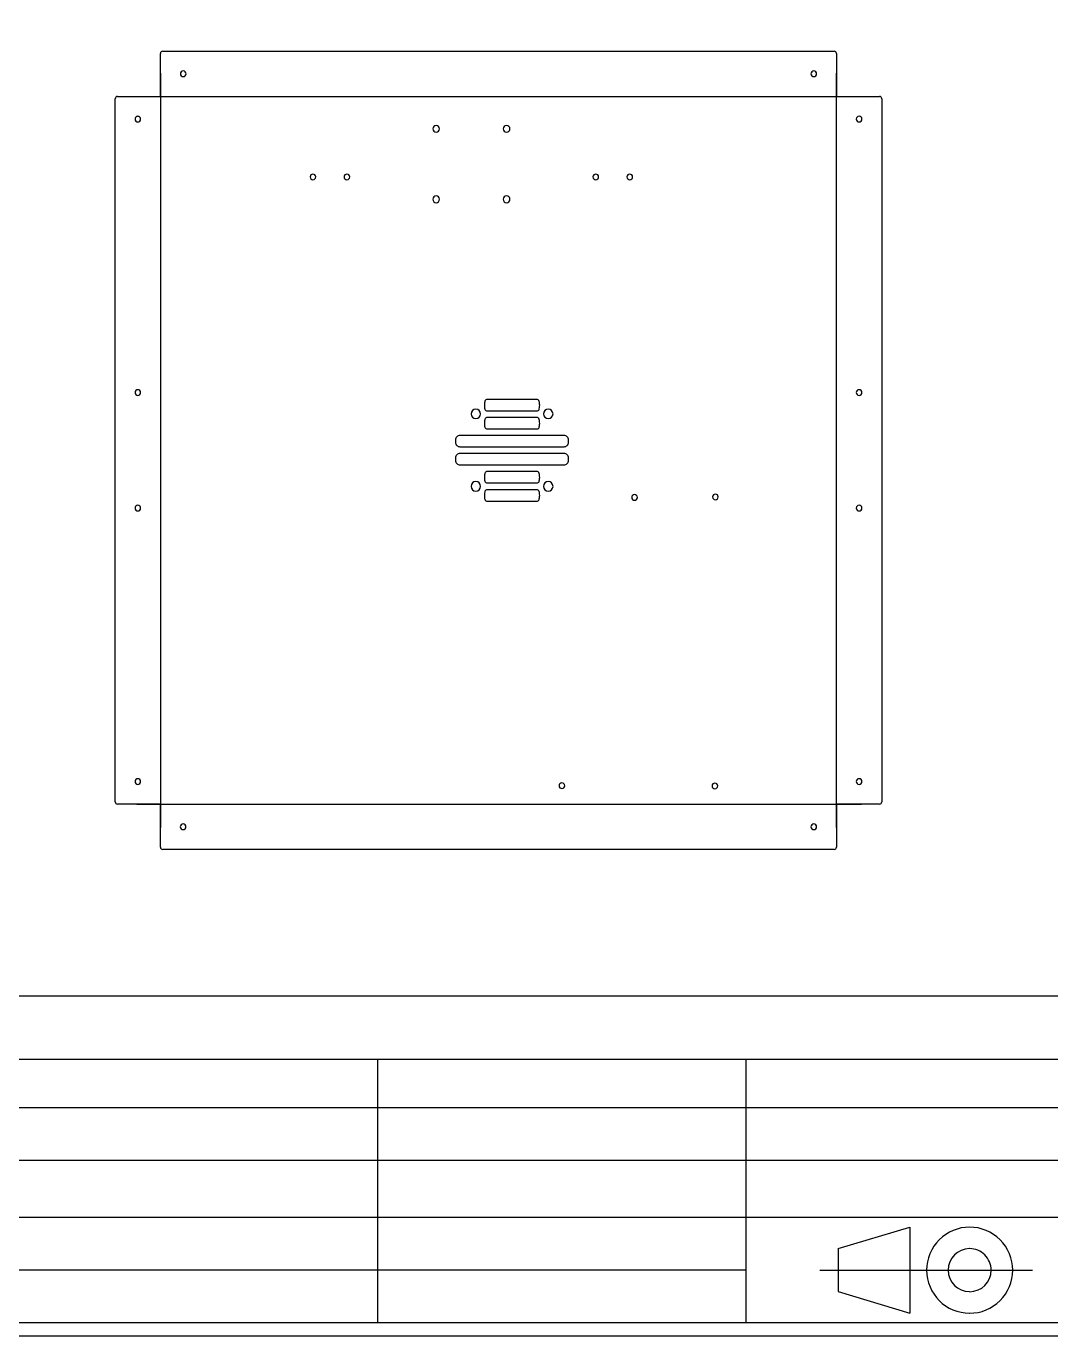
# Model space of a CAD drawing. Extents: x 2855 to 4424, y 0 to 1103.
# Drawn here: x 3612 to 4065, y 0 to 578 of the extents above; entities that cross this region are included whole.
import ezdxf

# ---------------------------------------------------------------- set-up
doc = ezdxf.new("R2010")
doc.units = 0
doc.header["$MEASUREMENT"] = 0
doc.layers.add('LAYER_1', color=18, linetype='CONTINUOUS')
doc.layers.add('PREDEFINITO', color=18, linetype='CONTINUOUS')

msp = doc.modelspace()

# ---------------------------------------------------------------- linework, layer by layer
at = {"layer": 'LAYER_1'}
for p, q in [((3672.21, 567.42), (3968.81, 567.42)), ((3671.21, 547.43), (3671.21, 566.42)), ((3969.81, 566.42), (3969.82, 547.42)), ((3671.21, 557.7), (3671.21, 224.5)), ((3969.81, 224.49), (3969.82, 557.7)), ((3651.21, 235.82), (3651.21, 546.42)), ((3652.21, 547.42), (3671.21, 547.43)), ((3660.71, 547.43), (3980.85, 547.42)), ((3969.82, 547.42), (3988.81, 547.42)), ((3989.81, 546.42), (3989.81, 235.82)), ((3837.72, 413.54), (3815.3, 413.54)), ((3815.3, 408.54), (3837.72, 408.54)), ((3837.72, 405.54), (3815.3, 405.54)), ((3815.3, 400.54), (3837.72, 400.54)), ((3801.51, 395.69), (3801.51, 394.71)), ((3849.5, 397.7), (3803.52, 397.7)), ((3851.51, 394.71), (3851.51, 395.69)), ((3801.51, 387.69), (3801.51, 386.71)), ((3803.52, 392.7), (3849.5, 392.7)), ((3849.5, 389.7), (3803.52, 389.7)), ((3851.51, 386.71), (3851.51, 387.69)), ((3803.52, 384.7), (3849.5, 384.7)), ((3837.72, 381.7), (3815.3, 381.7)), ((3815.3, 376.7), (3837.72, 376.7)), ((3837.72, 373.7), (3815.3, 373.7)), ((3815.3, 368.7), (3837.72, 368.7)), ((3671.21, 234.82), (3652.21, 234.82)), ((3660.7, 234.82), (3980.84, 234.82)), ((3671.21, 215.82), (3671.21, 234.82)), ((3988.81, 234.82), (3969.81, 234.82)), ((3969.81, 234.82), (3969.81, 215.82)), ((3968.81, 214.82), (3672.21, 214.82))]:
    msp.add_line(p, q, dxfattribs=at)
for centre, radius, start, end in [((3672.21, 566.42), 1, 90.00133, 179.99867), ((3968.81, 566.42), 1, 0.00133, 89.99867), ((3681.27, 557.42), 1.25, 359.95416, 179.95416), ((3681.27, 557.42), 1.25, 179.95416, 359.95416), ((3959.81, 557.42), 1.25, 359.95416, 179.95416), ((3959.81, 557.42), 1.25, 179.95416, 359.95416), ((3652.21, 546.42), 1, 90.00133, 179.99867), ((3988.81, 546.42), 1, 0.00133, 89.99867), ((3661.21, 537.42), 1.25, 359.95187, 179.95187), ((3979.81, 537.42), 1.25, 359.95416, 179.95416), ((3661.21, 537.42), 1.25, 179.95187, 359.95187), ((3792.99, 533.1), 1.5, 0, 180), ((3792.99, 533.1), 1.5, 180, 0), ((3824.1, 533.1), 1.5, 0, 180), ((3824.1, 533.1), 1.5, 180, 0), ((3979.81, 537.42), 1.25, 179.95416, 359.95416), ((3738.57, 511.85), 1.25, 89.90965, 179.907), ((3738.57, 511.85), 1.25, 179.90663, 270.00177), ((3738.57, 511.85), 1.25, 270.00002, 89.90831), ((3753.57, 511.85), 1.25, 89.90965, 179.907), ((3753.57, 511.85), 1.25, 179.90663, 270.00177), ((3753.57, 511.85), 1.25, 270.00002, 89.90831), ((3863.51, 511.85), 1.25, 89.90965, 179.907), ((3863.51, 511.85), 1.25, 179.90663, 270.00177), ((3863.51, 511.85), 1.25, 270.00002, 89.90831), ((3878.51, 511.85), 1.25, 89.90965, 179.907), ((3878.51, 511.85), 1.25, 179.90663, 270.00177), ((3878.51, 511.85), 1.25, 270.00002, 89.90831), ((3792.99, 501.99), 1.5, 0, 180), ((3824.1, 501.99), 1.5, 0, 180), ((3792.99, 501.99), 1.5, 180, 0), ((3824.1, 501.99), 1.5, 180, 0), ((3661.21, 416.64), 1.25, 359.95416, 179.95416), ((3661.21, 416.64), 1.25, 179.95416, 359.95416), ((3979.81, 416.64), 1.25, 359.95416, 179.95416), ((3979.81, 416.64), 1.25, 179.95416, 359.95416), ((3821.17, 411.09), 6.87, 167.31393, 184.49334), ((3815.55, 412.49), 1.09, 103.1297, 174.10839), ((3837.64, 412.78), 0.772, 25.49547, 83.66351), ((3835.61, 411.64), 3.09, 358.01265, 28.31616), ((3831.86, 411), 6.87, 347.31373, 4.49314), ((3810.51, 407.2), 2.1, 90, 270), ((3810.51, 407.2), 2.1, 270, 90), ((3817.41, 410.45), 3.09, 178.01265, 208.31616), ((3815.55, 404.49), 1.09, 103.13271, 174.1114), ((3815.39, 409.31), 0.772, 205.49547, 263.66351), ((3837.48, 409.6), 1.09, 283.13271, 354.1114), ((3837.64, 404.78), 0.772, 25.49547, 83.66351), ((3835.61, 403.64), 3.09, 358.01265, 28.31616), ((3842.51, 407.2), 2.1, 90, 270), ((3842.51, 407.2), 2.1, 270, 90), ((3821.16, 403.09), 6.87, 167.31373, 184.49314), ((3817.41, 402.45), 3.09, 178.01184, 208.31535), ((3815.39, 401.31), 0.772, 205.50169, 263.66973), ((3837.48, 401.6), 1.09, 283.1297, 354.10839), ((3831.86, 403), 6.87, 347.31393, 4.49334), ((3803.51, 395.7), 2, 89.74725, 180.25275), ((3803.51, 394.7), 2, 179.74725, 270.25275), ((3849.51, 395.7), 2, 359.74725, 90.25275), ((3849.51, 394.7), 2, 269.74725, 0.25275), ((3803.51, 387.7), 2, 89.74725, 180.25275), ((3849.51, 387.7), 2, 359.74725, 90.25275), ((3803.51, 386.7), 2, 179.74725, 270.25275), ((3849.51, 386.7), 2, 269.74725, 0.25275), ((3810.51, 375.2), 2.1, 90, 270), ((3810.51, 375.2), 2.1, 270, 90), ((3821.17, 379.25), 6.87, 167.31393, 184.49334), ((3817.41, 378.6), 3.09, 178.01265, 208.31616), ((3815.55, 380.64), 1.09, 103.13271, 174.1114), ((3815.39, 377.47), 0.772, 205.49547, 263.66351), ((3837.64, 380.93), 0.772, 25.49547, 83.66351), ((3837.48, 377.76), 1.09, 283.13271, 354.1114), ((3835.61, 379.8), 3.09, 358.01265, 28.31616), ((3831.86, 379.15), 6.87, 347.31393, 4.49334), ((3842.51, 375.2), 2.1, 90, 270), ((3842.51, 375.2), 2.1, 270, 90), ((3821.16, 371.25), 6.87, 167.31373, 184.49314), ((3817.41, 370.6), 3.09, 178.01265, 208.31616), ((3815.55, 372.64), 1.09, 103.13271, 174.1114), ((3837.64, 372.93), 0.772, 25.49547, 83.66351), ((3835.61, 371.8), 3.09, 358.01265, 28.31616), ((3831.86, 371.15), 6.87, 347.31373, 4.49314), ((3880.63, 370.32), 1.25, 359.95416, 179.95416), ((3880.63, 370.32), 1.25, 179.95549, 269.95284), ((3880.63, 370.32), 1.25, 269.95549, 359.95284), ((3916.33, 370.52), 1.25, 359.95416, 179.95416), ((3916.33, 370.52), 1.25, 179.95549, 269.95284), ((3916.33, 370.52), 1.25, 269.95549, 359.95284), ((3661.21, 365.61), 1.25, 359.95416, 179.95416), ((3661.21, 365.61), 1.25, 179.95549, 269.95284), ((3661.21, 365.61), 1.25, 269.95549, 359.95284), ((3815.39, 369.47), 0.772, 205.49547, 263.66351), ((3837.48, 369.76), 1.09, 283.13271, 354.1114), ((3979.81, 365.61), 1.25, 359.95416, 179.95416), ((3979.81, 365.61), 1.25, 179.95549, 269.95284), ((3979.81, 365.61), 1.25, 269.95549, 359.95284), ((3661.21, 244.82), 1.25, 359.95416, 179.95416), ((3661.21, 244.82), 1.25, 179.95549, 269.95284), ((3661.21, 244.82), 1.25, 269.95549, 359.95284), ((3848.55, 242.97), 1.25, 359.95416, 179.95416), ((3848.55, 242.97), 1.25, 179.95549, 269.95284), ((3848.55, 242.97), 1.25, 269.95549, 359.95284), ((3916.13, 242.87), 1.25, 359.95416, 179.95416), ((3979.81, 244.82), 1.25, 359.95416, 179.95416), ((3979.81, 244.82), 1.25, 179.95549, 269.95284), ((3979.81, 244.82), 1.25, 269.95549, 359.95284), ((3916.13, 242.87), 1.25, 179.95549, 269.95284), ((3916.13, 242.87), 1.25, 269.95549, 359.95284), ((3652.21, 235.82), 1, 180.00133, 269.99867), ((3988.81, 235.82), 1, 270.00133, 359.99867), ((3681.21, 224.82), 1.25, 359.95416, 179.95416), ((3959.81, 224.82), 1.25, 359.95416, 179.95416), ((3681.21, 224.82), 1.25, 179.95549, 269.95284), ((3681.21, 224.82), 1.25, 269.95549, 359.95284), ((3959.81, 224.82), 1.25, 179.95549, 269.95284), ((3959.81, 224.82), 1.25, 269.95549, 359.95284), ((3672.21, 215.82), 1, 180.00133, 269.99867), ((3968.81, 215.82), 1, 270.00133, 359.99867)]:
    msp.add_arc(centre, radius, start, end, dxfattribs=at)
at = {"layer": 'PREDEFINITO', "color": 18}
for p, q in [((4418.35, 149.95), (2860.59, 149.95)), ((3970.53, 38.5), (4002.2, 47.99)), ((4002.2, 47.99), (4002.2, 10)), ((3970.53, 38.5), (3970.53, 19.5)), ((3962.49, 28.99), (4056.38, 28.99)), ((3970.53, 19.5), (4002.2, 10))]:
    msp.add_line(p, q, dxfattribs=at)
at = {"layer": 'PREDEFINITO', "color": 251}
for p, q in [((4418.35, 122), (2860.59, 122)), ((3767.02, 122), (3767.02, 5.74)), ((3929.85, 122), (3929.85, 5.74)), ((4418.35, 100.66), (2860.59, 100.66)), ((4418.35, 77.41), (2860.59, 77.41)), ((4418.35, 52.25), (2860.59, 52.25)), ((3929.85, 28.99), (2860.59, 28.99))]:
    msp.add_line(p, q, dxfattribs=at)
at = {"layer": 'PREDEFINITO', "color": 18}
for points in [[(4424.09, 1102.52), (2854.84, 1102.52), (2854.84, 0), (4424.09, 0), (4424.09, 1102.52)], [(4418.35, 5.74), (2860.59, 5.74), (2860.59, 1096.77), (4418.35, 1096.77), (4418.35, 5.74)]]:
    msp.add_lwpolyline(points, dxfattribs=at)
for centre, radius, start, end in [((4028.66, 28.99), 19, 90.00446, 180.00709), ((4028.66, 28.99), 19, 359.99044, 90.00378), ((4028.66, 28.99), 9.5, 90.02787, 180.00677), ((4028.66, 28.99), 9.5, 359.98091, 89.996), ((4028.66, 28.99), 19, 180.01192, 270.0054), ((4028.66, 29), 9.5, 180.03126, 269.99184), ((4028.66, 28.99), 9.5, 269.98429, 359.98106), ((4028.66, 28.99), 19, 269.98636, 359.99054)]:
    msp.add_arc(centre, radius, start, end, dxfattribs=at)

doc.saveas('drawing.dxf')
